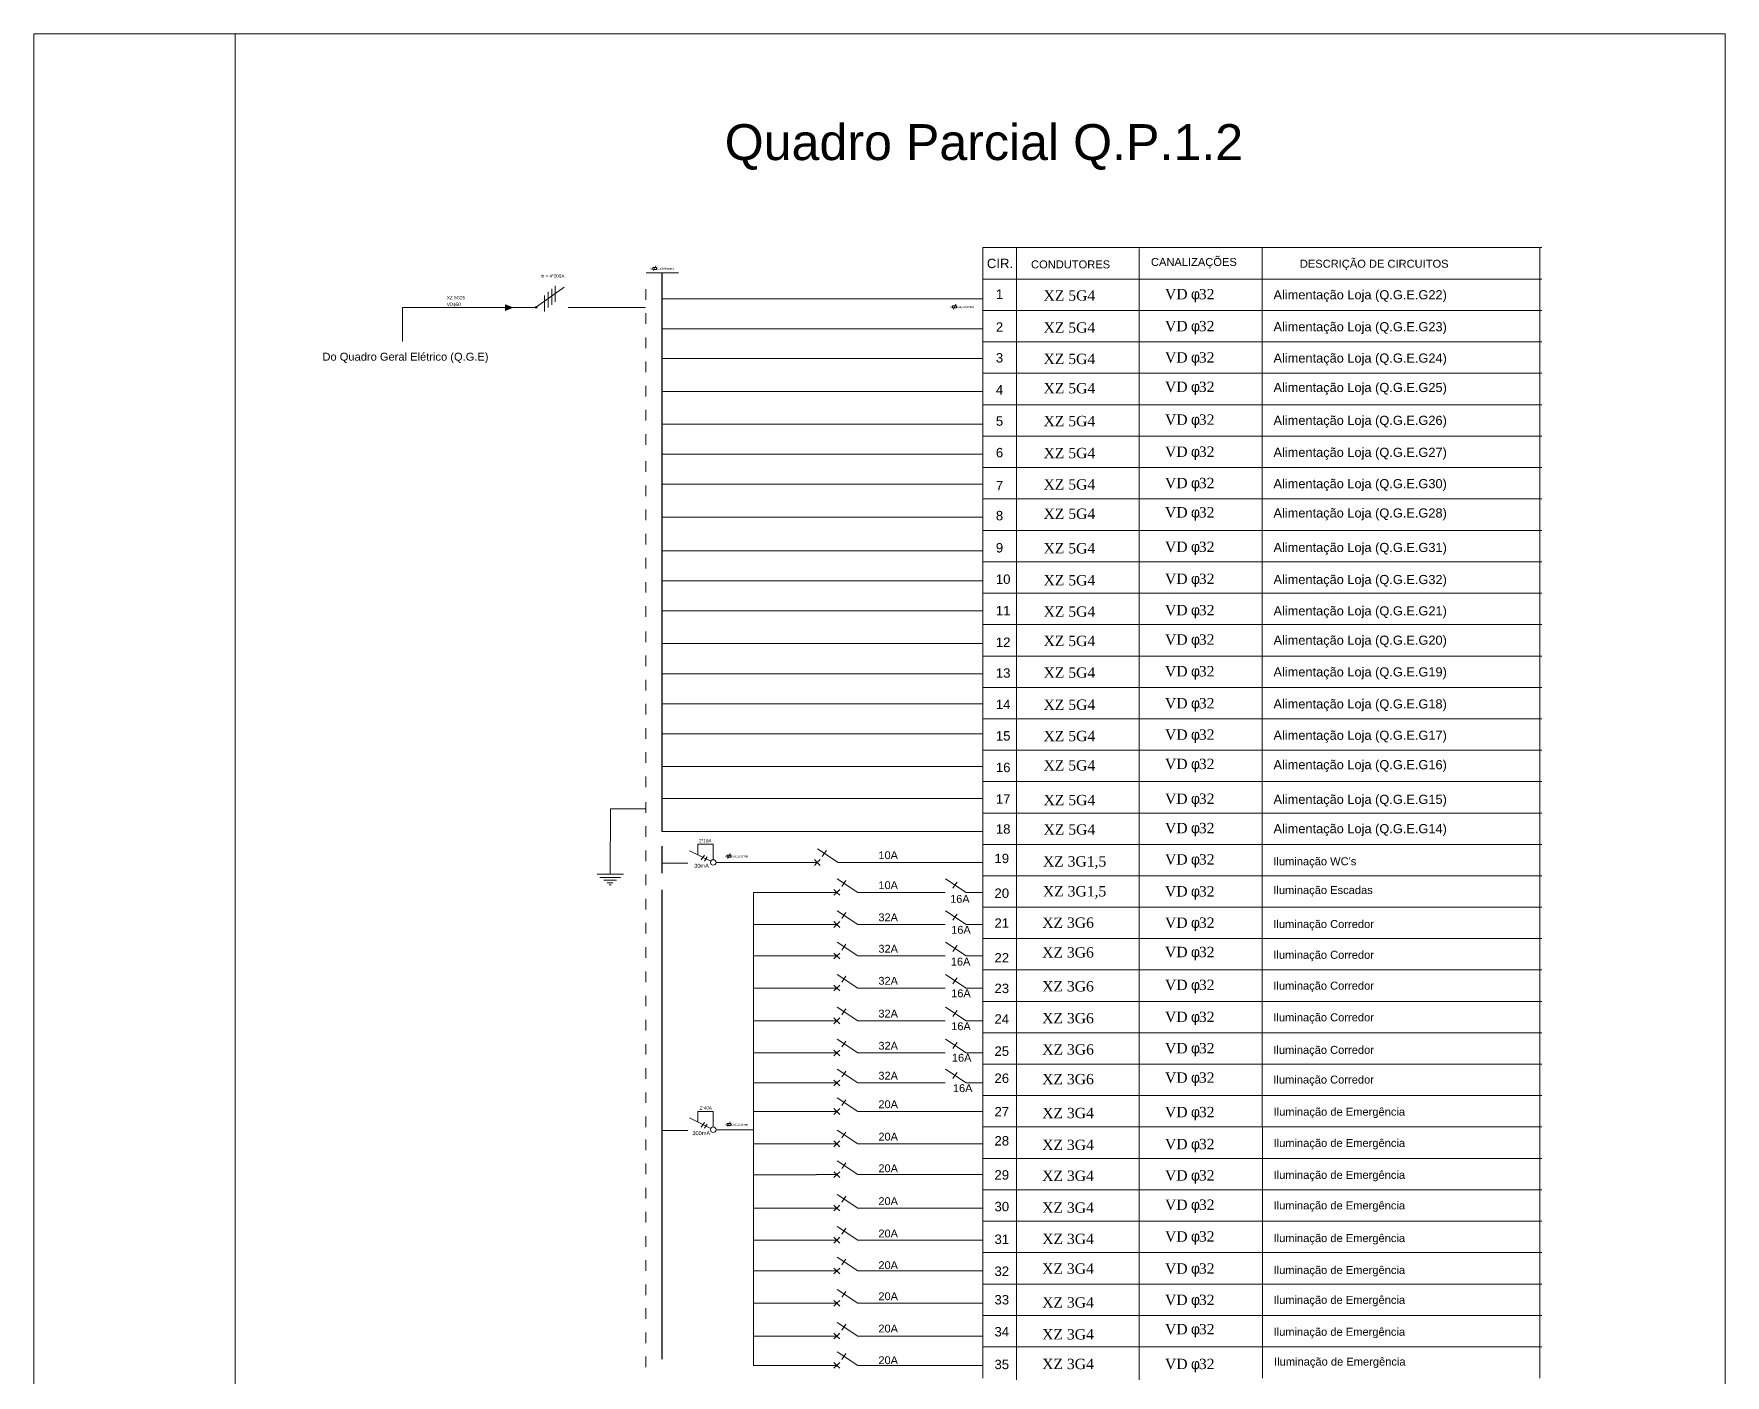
# Model space of a CAD drawing. Extents: x -17539 to 1421, y -3169 to 802964.
# Drawn here: x 700.7 to 721.7, y 394.72 to 411.37 of the extents above; entities that cross this region are included whole.
import ezdxf
from ezdxf.enums import TextEntityAlignment as Align

# ---------------------------------------------------------------- set-up
doc = ezdxf.new("R2010")
doc.units = 0
doc.header["$LTSCALE"] = 25
doc.header["$MEASUREMENT"] = 0
doc.linetypes.add('TRACO_PONTO', pattern=[500, 300, -100, 0.1, -99.9])
doc.layers.get('0').update_dxf_attribs({"lineweight": 9})
doc.styles.add('MtXpl_Symbol', font='symbol.ttf')
doc.styles.add('MtXpl_Times_New_Roma', font='times.ttf')
doc.styles.add('ROMANS', font='arial.ttf')
doc.styles.get("Standard").update_dxf_attribs({"font": 'arial.ttf'})

msp = doc.modelspace()

# ---------------------------------------------------------------- hatches: boundary and pattern name
h = msp.add_hatch(color=256)
h.dxf.hatch_style = 1
h.paths.add_polyline_path([(706.642, 407.973), (706.557, 408.007), (706.557, 407.936)])

# ---------------------------------------------------------------- linework, layer by layer
for p, q in [((700.7, 411.369), (700.7, 381.669)), ((700.7, 411.369), (721.7, 411.369)), ((703.2, 411.369), (703.2, 381.669)), ((721.7, 411.369), (721.7, 381.669)), ((712.482, 408.715), (719.423, 408.715)), ((712.482, 408.715), (712.482, 407.155)), ((712.902, 408.716), (712.902, 407.137)), ((714.424, 408.704), (714.424, 407.137)), ((715.953, 408.715), (715.953, 407.155)), ((719.398, 408.715), (719.398, 407.155)), ((708.432, 408.469), (708.384, 408.469)), ((708.384, 408.445), (708.384, 408.469)), ((708.394, 408.43), (708.425, 408.488)), ((708.431, 408.445), (708.431, 408.469)), ((707.172, 408.242), (707.172, 408.044)), ((708.302, 408.401), (708.706, 408.401)), ((708.384, 408.445), (708.431, 408.445)), ((712.482, 408.324), (719.424, 408.324)), ((712.703, 408.324), (719.424, 408.324)), ((706.943, 407.979), (707.286, 408.224)), ((707.042, 408.119), (707.042, 407.921)), ((707.088, 408.168), (707.088, 407.97)), ((707.132, 408.205), (707.132, 408.007)), ((708.3, 408.201), (708.3, 408.068)), ((709.636, 408.079), (708.498, 408.079)), ((709.636, 408.079), (710.414, 408.08)), ((710.414, 408.08), (712.479, 408.08)), ((706.557, 407.973), (705.277, 407.973)), ((705.277, 407.973), (705.277, 407.548)), ((706.557, 408.007), (706.557, 407.936)), ((706.557, 408.007), (706.642, 407.973)), ((706.557, 407.936), (706.642, 407.973)), ((706.799, 407.973), (706.642, 407.973)), ((708.3, 407.901), (708.3, 407.768)), ((712.156, 407.992), (712.108, 407.992)), ((712.108, 407.968), (712.108, 407.992)), ((712.108, 407.968), (712.156, 407.969)), ((712.118, 407.953), (712.149, 408.012)), ((712.156, 407.969), (712.156, 407.993)), ((712.482, 407.934), (719.424, 407.934)), ((709.636, 407.708), (708.498, 407.708)), ((709.636, 407.708), (710.414, 407.708)), ((710.414, 407.708), (712.479, 407.708)), ((708.3, 407.601), (708.3, 407.468)), ((712.482, 407.545), (719.424, 407.545)), ((708.3, 407.301), (708.3, 407.168)), ((709.636, 407.337), (708.498, 407.337)), ((709.636, 407.337), (710.414, 407.337)), ((710.414, 407.337), (712.483, 407.337)), ((708.3, 407.001), (708.3, 406.868)), ((712.482, 407.155), (719.425, 407.155)), ((712.482, 407.155), (712.482, 405.596)), ((712.902, 407.157), (712.902, 405.577)), ((714.424, 407.145), (714.424, 405.577)), ((715.953, 407.155), (715.953, 405.596)), ((719.398, 407.155), (719.398, 405.596)), ((709.636, 406.929), (708.498, 406.929)), ((709.636, 406.929), (712.479, 406.929)), ((708.3, 406.701), (708.3, 406.568)), ((712.482, 406.764), (719.424, 406.764)), ((712.703, 406.764), (719.424, 406.764)), ((708.3, 406.401), (708.3, 406.268)), ((709.636, 406.522), (708.498, 406.522)), ((709.636, 406.522), (710.414, 406.522)), ((710.414, 406.522), (712.479, 406.522)), ((712.482, 406.375), (719.424, 406.375)), ((709.636, 406.15), (708.498, 406.15)), ((709.636, 406.15), (710.414, 406.15)), ((710.414, 406.15), (712.479, 406.15)), ((708.3, 406.064), (708.3, 405.932)), ((712.482, 405.985), (719.424, 405.985)), ((708.3, 405.764), (708.3, 405.632)), ((709.636, 405.779), (708.498, 405.779)), ((709.636, 405.779), (710.414, 405.779)), ((710.414, 405.779), (712.483, 405.779)), ((712.482, 405.596), (719.425, 405.596)), ((712.482, 405.596), (712.482, 404.036)), ((712.902, 405.597), (712.902, 404.018)), ((714.424, 405.585), (714.424, 404.018)), ((715.953, 405.596), (715.953, 404.036)), ((719.398, 405.596), (719.398, 404.036)), ((708.3, 405.464), (708.3, 405.332)), ((709.636, 405.371), (708.498, 405.371)), ((709.636, 405.371), (712.479, 405.371)), ((708.3, 405.164), (708.3, 405.032)), ((712.483, 405.205), (719.424, 405.205)), ((712.703, 405.205), (719.424, 405.205)), ((709.636, 404.95), (708.498, 404.95)), ((709.636, 404.95), (710.414, 404.95)), ((710.414, 404.95), (712.479, 404.95)), ((708.3, 404.864), (708.3, 404.732)), ((712.483, 404.815), (719.424, 404.815)), ((708.3, 404.564), (708.3, 404.432)), ((709.636, 404.579), (708.498, 404.579)), ((709.636, 404.579), (710.414, 404.579)), ((710.414, 404.579), (712.479, 404.579)), ((708.3, 404.264), (708.3, 404.132)), ((712.483, 404.426), (719.424, 404.426)), ((709.636, 404.207), (708.498, 404.207)), ((709.636, 404.207), (710.414, 404.207)), ((710.414, 404.207), (712.483, 404.207)), ((708.3, 403.951), (708.3, 403.819)), ((712.483, 404.036), (719.425, 404.036)), ((712.483, 404.036), (712.483, 402.477)), ((712.902, 404.038), (712.902, 402.459)), ((714.424, 404.026), (714.424, 402.459)), ((715.953, 404.036), (715.953, 402.477)), ((719.398, 404.036), (719.398, 402.477)), ((708.3, 403.651), (708.3, 403.519)), ((709.636, 403.799), (708.498, 403.799)), ((709.636, 403.799), (712.479, 403.8)), ((712.483, 403.645), (719.424, 403.645)), ((712.703, 403.645), (719.424, 403.645)), ((709.636, 403.423), (708.498, 403.423)), ((709.636, 403.423), (710.414, 403.424)), ((710.414, 403.424), (712.479, 403.424)), ((708.3, 403.351), (708.3, 403.219)), ((712.483, 403.256), (719.424, 403.256)), ((708.3, 403.051), (708.3, 402.919)), ((709.636, 403.052), (708.498, 403.052)), ((709.636, 403.052), (710.414, 403.052)), ((710.414, 403.052), (712.479, 403.052)), ((712.483, 402.866), (719.425, 402.866)), ((708.3, 402.751), (708.3, 402.619)), ((709.636, 402.681), (708.498, 402.681)), ((709.636, 402.681), (710.414, 402.681)), ((710.414, 402.681), (712.483, 402.681)), ((708.3, 402.451), (708.3, 402.319)), ((712.483, 402.477), (719.425, 402.477)), ((712.483, 402.477), (712.483, 400.917)), ((712.902, 402.478), (712.902, 400.899)), ((714.424, 402.467), (714.424, 400.899)), ((715.953, 402.477), (715.953, 400.917)), ((719.398, 402.477), (719.398, 400.917)), ((708.3, 402.151), (708.3, 402.019)), ((709.636, 402.273), (708.498, 402.273)), ((709.636, 402.273), (712.479, 402.273)), ((712.483, 402.086), (719.424, 402.086)), ((712.703, 402.086), (719.424, 402.086)), ((707.857, 400.939), (707.862, 401.749)), ((707.862, 401.749), (708.299, 401.749)), ((708.3, 401.832), (708.3, 401.7)), ((709.649, 401.875), (708.511, 401.875)), ((709.649, 401.875), (712.483, 401.875)), ((708.3, 401.532), (708.3, 401.4)), ((712.483, 401.696), (719.424, 401.696)), ((709.636, 401.467), (708.498, 401.467)), ((709.636, 401.467), (712.479, 401.467)), ((708.3, 401.232), (708.3, 401.1)), ((709.105, 401.098), (708.841, 401.228)), ((708.944, 401.177), (708.944, 401.31)), ((708.944, 401.31), (709.135, 401.31)), ((709.027, 401.172), (708.986, 401.115)), ((709.061, 401.154), (709.026, 401.1)), ((709.135, 401.31), (709.135, 401.117)), ((709.307, 401.15), (709.307, 401.174)), ((709.354, 401.173), (709.307, 401.173)), ((709.307, 401.15), (709.354, 401.15)), ((709.316, 401.134), (709.348, 401.193)), ((709.354, 401.15), (709.354, 401.174)), ((710.428, 401.083), (710.392, 401.119)), ((710.428, 401.083), (710.464, 401.119)), ((710.689, 401.083), (710.431, 401.252)), ((710.515, 401.193), (710.49, 401.157)), ((710.515, 401.193), (710.542, 401.23)), ((712.483, 401.307), (719.425, 401.307)), ((707.693, 400.939), (708.021, 400.939)), ((707.728, 400.896), (707.984, 400.896)), ((708.3, 400.932), (708.3, 400.8)), ((708.497, 401.072), (708.82, 401.072)), ((709.17, 401.083), (709.636, 401.083)), ((709.636, 401.083), (710.414, 401.083)), ((710.17, 401.083), (710.428, 401.083)), ((710.428, 401.083), (710.392, 401.047)), ((710.404, 401.059), (710.404, 401.059)), ((710.404, 401.059), (710.404, 401.059)), ((710.404, 401.059), (710.404, 401.059)), ((710.404, 401.059), (710.404, 401.059)), ((710.428, 401.083), (710.464, 401.047)), ((710.689, 401.083), (710.932, 401.083)), ((710.932, 401.083), (711.176, 401.083)), ((712.484, 401.083), (711.174, 401.083)), ((712.483, 400.917), (719.425, 400.917)), ((712.483, 400.917), (712.483, 399.358)), ((712.903, 400.919), (712.903, 399.34)), ((714.425, 400.907), (714.425, 399.34)), ((715.953, 400.917), (715.953, 399.358)), ((719.398, 400.917), (719.398, 399.358)), ((707.776, 400.861), (707.933, 400.861)), ((707.819, 400.831), (707.89, 400.831)), ((707.844, 400.803), (707.868, 400.803)), ((709.636, 400.71), (710.414, 400.71)), ((709.636, 400.71), (709.636, 394.839)), ((710.412, 400.711), (710.669, 400.711)), ((710.669, 400.711), (710.634, 400.747)), ((710.669, 400.711), (710.634, 400.675)), ((710.646, 400.687), (710.646, 400.687)), ((710.646, 400.687), (710.646, 400.687)), ((710.646, 400.687), (710.646, 400.687)), ((710.646, 400.687), (710.646, 400.687)), ((710.669, 400.711), (710.706, 400.747)), ((710.669, 400.711), (710.706, 400.675)), ((710.93, 400.711), (710.673, 400.88)), ((710.757, 400.821), (710.732, 400.785)), ((710.757, 400.821), (710.783, 400.858)), ((710.93, 400.711), (711.174, 400.711)), ((712.016, 400.711), (711.174, 400.711)), ((712.277, 400.711), (712.02, 400.88)), ((712.137, 400.802), (712.111, 400.765)), ((712.137, 400.802), (712.163, 400.839)), ((712.277, 400.711), (712.48, 400.711)), ((708.3, 400.632), (708.3, 400.5)), ((710.93, 400.312), (710.673, 400.482)), ((712.277, 400.312), (712.02, 400.482)), ((712.483, 400.526), (719.424, 400.526)), ((712.703, 400.526), (719.424, 400.526)), ((708.3, 400.332), (708.3, 400.2)), ((709.636, 400.312), (710.414, 400.312)), ((710.412, 400.312), (710.669, 400.312)), ((710.669, 400.312), (710.634, 400.348)), ((710.669, 400.312), (710.634, 400.276)), ((710.646, 400.289), (710.646, 400.289)), ((710.646, 400.289), (710.646, 400.289)), ((710.646, 400.289), (710.646, 400.289)), ((710.646, 400.289), (710.646, 400.289)), ((710.669, 400.312), (710.706, 400.348)), ((710.669, 400.312), (710.706, 400.276)), ((710.757, 400.423), (710.732, 400.386)), ((710.757, 400.423), (710.783, 400.46)), ((710.93, 400.312), (711.174, 400.312)), ((712.016, 400.312), (711.174, 400.312)), ((712.137, 400.403), (712.111, 400.367)), ((712.137, 400.403), (712.163, 400.44)), ((712.277, 400.312), (712.48, 400.312)), ((710.93, 399.922), (710.673, 400.092)), ((710.757, 400.033), (710.783, 400.07)), ((712.277, 399.922), (712.02, 400.092)), ((712.137, 400.013), (712.163, 400.05)), ((712.483, 400.137), (719.424, 400.137)), ((708.3, 400.032), (708.3, 399.9)), ((709.636, 399.922), (710.414, 399.922)), ((710.412, 399.922), (710.669, 399.922)), ((710.669, 399.922), (710.634, 399.958)), ((710.669, 399.922), (710.634, 399.887)), ((710.646, 399.899), (710.646, 399.899)), ((710.646, 399.899), (710.646, 399.899)), ((710.646, 399.899), (710.646, 399.899)), ((710.646, 399.899), (710.646, 399.899)), ((710.669, 399.922), (710.706, 399.958)), ((710.669, 399.922), (710.706, 399.886)), ((710.757, 400.033), (710.732, 399.996)), ((710.93, 399.922), (711.174, 399.922)), ((712.016, 399.922), (711.174, 399.922)), ((712.137, 400.013), (712.111, 399.977)), ((712.277, 399.922), (712.483, 399.922)), ((708.3, 399.729), (708.3, 399.597)), ((710.93, 399.524), (710.673, 399.693)), ((710.757, 399.635), (710.732, 399.598)), ((710.757, 399.635), (710.783, 399.671)), ((712.277, 399.524), (712.02, 399.693)), ((712.137, 399.615), (712.163, 399.652)), ((712.483, 399.748), (719.425, 399.748)), ((708.3, 399.429), (708.3, 399.297)), ((709.636, 399.523), (710.414, 399.524)), ((710.412, 399.524), (710.669, 399.524)), ((710.669, 399.524), (710.634, 399.56)), ((710.669, 399.524), (710.634, 399.488)), ((710.646, 399.5), (710.646, 399.5)), ((710.646, 399.5), (710.646, 399.5)), ((710.646, 399.5), (710.646, 399.5)), ((710.646, 399.5), (710.646, 399.5)), ((710.669, 399.524), (710.706, 399.56)), ((710.669, 399.524), (710.706, 399.488)), ((710.93, 399.524), (711.174, 399.524)), ((712.016, 399.524), (711.174, 399.524)), ((712.137, 399.615), (712.111, 399.578)), ((712.277, 399.524), (712.483, 399.524)), ((710.93, 399.117), (710.673, 399.286)), ((710.757, 399.227), (710.732, 399.191)), ((710.757, 399.227), (710.783, 399.264)), ((712.277, 399.117), (712.02, 399.286)), ((712.137, 399.208), (712.163, 399.245)), ((712.483, 399.358), (719.425, 399.358)), ((712.483, 399.358), (712.483, 397.799)), ((712.903, 399.36), (712.903, 397.78)), ((714.425, 399.348), (714.425, 397.78)), ((715.953, 399.358), (715.953, 397.799)), ((719.398, 399.358), (719.398, 397.799)), ((708.3, 399.129), (708.3, 398.997)), ((709.636, 399.116), (710.414, 399.116)), ((710.412, 399.117), (710.669, 399.117)), ((710.669, 399.117), (710.634, 399.153)), ((710.669, 399.117), (710.634, 399.081)), ((710.646, 399.093), (710.646, 399.093)), ((710.646, 399.093), (710.646, 399.093)), ((710.646, 399.093), (710.646, 399.093)), ((710.646, 399.093), (710.646, 399.093)), ((710.669, 399.117), (710.706, 399.153)), ((710.669, 399.117), (710.706, 399.081)), ((710.93, 399.117), (711.174, 399.117)), ((712.016, 399.117), (711.174, 399.117)), ((712.137, 399.208), (712.111, 399.171)), ((712.277, 399.117), (712.483, 399.117)), ((708.3, 398.829), (708.3, 398.697)), ((710.93, 398.718), (710.673, 398.888)), ((710.757, 398.829), (710.732, 398.792)), ((710.757, 398.829), (710.783, 398.866)), ((712.277, 398.718), (712.02, 398.888)), ((712.137, 398.809), (712.111, 398.773)), ((712.137, 398.809), (712.163, 398.846)), ((712.483, 398.967), (719.424, 398.967)), ((712.703, 398.967), (719.424, 398.967)), ((709.636, 398.718), (710.414, 398.718)), ((710.412, 398.718), (710.669, 398.718)), ((710.669, 398.718), (710.634, 398.754)), ((710.669, 398.718), (710.634, 398.682)), ((710.646, 398.695), (710.646, 398.695)), ((710.646, 398.695), (710.646, 398.695)), ((710.646, 398.695), (710.646, 398.695)), ((710.646, 398.695), (710.646, 398.695)), ((710.669, 398.718), (710.706, 398.754)), ((710.669, 398.718), (710.706, 398.682)), ((710.93, 398.718), (711.174, 398.718)), ((712.016, 398.718), (711.174, 398.718)), ((712.277, 398.718), (712.483, 398.718)), ((708.3, 398.529), (708.3, 398.397)), ((710.669, 398.346), (710.634, 398.382)), ((710.669, 398.346), (710.706, 398.382)), ((710.93, 398.346), (710.673, 398.515)), ((710.757, 398.456), (710.732, 398.42)), ((710.757, 398.456), (710.783, 398.493)), ((712.277, 398.346), (712.02, 398.515)), ((712.137, 398.437), (712.111, 398.4)), ((712.137, 398.437), (712.163, 398.474)), ((712.483, 398.578), (719.425, 398.578)), ((708.3, 398.229), (708.3, 398.097)), ((709.636, 398.345), (710.414, 398.345)), ((710.412, 398.346), (710.669, 398.346)), ((710.669, 398.346), (710.634, 398.31)), ((710.646, 398.322), (710.646, 398.322)), ((710.646, 398.322), (710.646, 398.322)), ((710.646, 398.322), (710.646, 398.322)), ((710.646, 398.322), (710.646, 398.322)), ((710.669, 398.346), (710.706, 398.31)), ((710.93, 398.346), (711.174, 398.346)), ((712.016, 398.346), (711.174, 398.346)), ((712.277, 398.346), (712.48, 398.346)), ((712.483, 398.188), (719.425, 398.188)), ((708.944, 397.86), (708.944, 397.992)), ((708.944, 397.992), (709.135, 397.992)), ((709.135, 397.992), (709.135, 397.799)), ((709.636, 397.99), (710.414, 397.99)), ((710.412, 397.991), (710.669, 397.991)), ((710.669, 397.991), (710.634, 398.027)), ((710.669, 397.991), (710.634, 397.955)), ((710.646, 397.967), (710.646, 397.967)), ((710.646, 397.967), (710.646, 397.967)), ((710.646, 397.967), (710.646, 397.967)), ((710.646, 397.967), (710.646, 397.967)), ((710.669, 397.991), (710.706, 398.027)), ((710.669, 397.991), (710.706, 397.954)), ((710.93, 397.991), (710.673, 398.16)), ((710.757, 398.101), (710.732, 398.065)), ((710.757, 398.101), (710.783, 398.138)), ((710.93, 397.991), (711.174, 397.991)), ((712.484, 397.991), (711.174, 397.991)), ((708.3, 397.929), (708.3, 397.797)), ((708.497, 397.755), (708.82, 397.755)), ((709.105, 397.78), (708.841, 397.911)), ((709.027, 397.855), (708.986, 397.798)), ((709.061, 397.836), (709.026, 397.783)), ((709.17, 397.765), (709.636, 397.765)), ((709.354, 397.842), (709.307, 397.842)), ((709.307, 397.818), (709.307, 397.842)), ((709.307, 397.818), (709.354, 397.819)), ((709.316, 397.803), (709.348, 397.862)), ((709.354, 397.819), (709.354, 397.842)), ((710.93, 397.589), (710.673, 397.758)), ((712.483, 397.799), (719.425, 397.799)), ((712.483, 397.799), (712.483, 396.239)), ((712.903, 397.8), (712.903, 396.221)), ((714.425, 397.788), (714.425, 396.221)), ((715.954, 397.799), (715.954, 396.239)), ((719.399, 397.799), (719.399, 396.239)), ((708.3, 397.645), (708.3, 397.512)), ((709.636, 397.588), (710.414, 397.589)), ((710.412, 397.589), (710.669, 397.589)), ((710.669, 397.589), (710.634, 397.625)), ((710.669, 397.589), (710.634, 397.553)), ((710.646, 397.566), (710.646, 397.566)), ((710.646, 397.566), (710.646, 397.566)), ((710.646, 397.566), (710.646, 397.566)), ((710.646, 397.566), (710.646, 397.566)), ((710.669, 397.589), (710.706, 397.625)), ((710.669, 397.589), (710.706, 397.553)), ((710.757, 397.7), (710.732, 397.663)), ((710.757, 397.7), (710.783, 397.736)), ((710.93, 397.589), (711.174, 397.589)), ((712.484, 397.589), (711.174, 397.589)), ((708.3, 397.345), (708.3, 397.212)), ((710.93, 397.208), (710.673, 397.377)), ((710.757, 397.318), (710.783, 397.355)), ((712.483, 397.408), (719.425, 397.408)), ((712.703, 397.408), (719.425, 397.408)), ((709.636, 397.207), (710.414, 397.207)), ((710.412, 397.208), (710.669, 397.208)), ((710.669, 397.208), (710.634, 397.244)), ((710.669, 397.208), (710.634, 397.172)), ((710.646, 397.184), (710.646, 397.184)), ((710.646, 397.184), (710.646, 397.184)), ((710.646, 397.184), (710.646, 397.184)), ((710.646, 397.184), (710.646, 397.184)), ((710.669, 397.208), (710.706, 397.244)), ((710.669, 397.208), (710.706, 397.172)), ((710.757, 397.318), (710.732, 397.282)), ((710.93, 397.208), (711.174, 397.208)), ((712.484, 397.208), (711.174, 397.208)), ((708.3, 397.045), (708.3, 396.912)), ((710.93, 396.792), (710.673, 396.961)), ((710.757, 396.903), (710.732, 396.866)), ((710.757, 396.903), (710.783, 396.939)), ((712.483, 397.018), (719.425, 397.018)), ((708.3, 396.745), (708.3, 396.612)), ((709.636, 396.791), (710.414, 396.792)), ((710.412, 396.792), (710.669, 396.792)), ((710.669, 396.792), (710.634, 396.828)), ((710.669, 396.792), (710.634, 396.756)), ((710.646, 396.769), (710.646, 396.769)), ((710.646, 396.769), (710.646, 396.769)), ((710.646, 396.769), (710.646, 396.769)), ((710.646, 396.769), (710.646, 396.769)), ((710.669, 396.792), (710.706, 396.828)), ((710.669, 396.792), (710.706, 396.756)), ((710.93, 396.792), (711.174, 396.792)), ((712.484, 396.792), (711.174, 396.792)), ((710.93, 396.394), (710.673, 396.563)), ((710.757, 396.504), (710.732, 396.468)), ((710.757, 396.504), (710.783, 396.541)), ((712.483, 396.629), (719.425, 396.629)), ((708.3, 396.445), (708.3, 396.312)), ((709.636, 396.393), (710.414, 396.393)), ((710.412, 396.394), (710.669, 396.394)), ((710.669, 396.394), (710.634, 396.43)), ((710.669, 396.394), (710.634, 396.358)), ((710.646, 396.37), (710.646, 396.37)), ((710.646, 396.37), (710.646, 396.37)), ((710.646, 396.37), (710.646, 396.37)), ((710.646, 396.37), (710.646, 396.37)), ((710.669, 396.394), (710.706, 396.43)), ((710.669, 396.394), (710.706, 396.357)), ((710.93, 396.394), (711.174, 396.394)), ((712.484, 396.394), (711.174, 396.394)), ((708.3, 396.145), (708.3, 396.012)), ((710.93, 396.012), (710.673, 396.182)), ((710.757, 396.123), (710.732, 396.086)), ((710.757, 396.123), (710.783, 396.16)), ((712.483, 396.239), (719.425, 396.239)), ((712.483, 396.239), (712.483, 394.68)), ((712.903, 396.241), (712.903, 394.662)), ((714.425, 396.229), (714.425, 394.662)), ((715.954, 396.239), (715.954, 394.68)), ((719.399, 396.239), (719.399, 394.68)), ((709.636, 396.012), (710.414, 396.012)), ((710.412, 396.012), (710.669, 396.012)), ((710.669, 396.012), (710.634, 396.048)), ((710.669, 396.012), (710.634, 395.977)), ((710.646, 395.989), (710.646, 395.989)), ((710.646, 395.989), (710.646, 395.989)), ((710.646, 395.989), (710.646, 395.989)), ((710.646, 395.989), (710.646, 395.989)), ((710.669, 396.012), (710.706, 396.048)), ((710.669, 396.012), (710.706, 395.976)), ((710.93, 396.012), (711.174, 396.012)), ((712.484, 396.012), (711.174, 396.012)), ((708.3, 395.845), (708.3, 395.712)), ((710.669, 395.611), (710.634, 395.647)), ((710.669, 395.611), (710.706, 395.647)), ((710.93, 395.611), (710.673, 395.78)), ((710.757, 395.721), (710.732, 395.685)), ((710.757, 395.721), (710.783, 395.758)), ((712.483, 395.848), (719.425, 395.848)), ((712.704, 395.848), (719.425, 395.848)), ((708.3, 395.549), (708.3, 395.417)), ((709.636, 395.61), (710.414, 395.61)), ((710.412, 395.611), (710.669, 395.611)), ((710.669, 395.611), (710.634, 395.575)), ((710.646, 395.587), (710.646, 395.587)), ((710.646, 395.587), (710.646, 395.587)), ((710.646, 395.587), (710.646, 395.587)), ((710.646, 395.587), (710.646, 395.587)), ((710.669, 395.611), (710.706, 395.574)), ((710.93, 395.611), (711.174, 395.611)), ((712.484, 395.611), (711.174, 395.611)), ((712.483, 395.459), (719.425, 395.459)), ((708.3, 395.249), (708.3, 395.117)), ((710.669, 395.204), (710.634, 395.24)), ((710.669, 395.204), (710.706, 395.24)), ((710.93, 395.204), (710.673, 395.373)), ((710.757, 395.314), (710.732, 395.278)), ((710.757, 395.314), (710.783, 395.351)), ((709.636, 395.203), (710.414, 395.203)), ((710.412, 395.204), (710.669, 395.204)), ((710.669, 395.204), (710.634, 395.168)), ((710.646, 395.18), (710.646, 395.18)), ((710.646, 395.18), (710.646, 395.18)), ((710.646, 395.18), (710.646, 395.18)), ((710.646, 395.18), (710.646, 395.18)), ((710.669, 395.204), (710.706, 395.167)), ((710.93, 395.204), (711.174, 395.204)), ((712.484, 395.204), (711.174, 395.204)), ((712.483, 395.069), (719.425, 395.069)), ((708.3, 394.949), (708.3, 394.817)), ((709.636, 394.839), (710.414, 394.839)), ((710.412, 394.84), (710.669, 394.84)), ((710.669, 394.84), (710.634, 394.876)), ((710.669, 394.84), (710.634, 394.804)), ((710.646, 394.816), (710.646, 394.816)), ((710.646, 394.816), (710.646, 394.816)), ((710.646, 394.816), (710.646, 394.816)), ((710.646, 394.816), (710.646, 394.816)), ((710.669, 394.84), (710.706, 394.876)), ((710.669, 394.84), (710.706, 394.804)), ((710.93, 394.84), (710.673, 395.009)), ((710.757, 394.95), (710.732, 394.914)), ((710.757, 394.95), (710.783, 394.987)), ((710.93, 394.84), (711.174, 394.84)), ((712.484, 394.84), (711.174, 394.84))]:
    msp.add_line(p, q)
at = {"lineweight": 30}
for p, q in [((708.499, 408.401), (708.498, 401.467)), ((708.499, 401.286), (708.499, 400.948)), ((708.499, 400.742), (708.499, 394.917))]:
    msp.add_line(p, q, dxfattribs=at)
at = {"linetype": 'TRACO_PONTO'}
for p, q in [((706.94, 407.973), (706.799, 407.973)), ((707.335, 407.973), (708.296, 407.973))]:
    msp.add_line(p, q, dxfattribs=at)
for centre, radius in [((706.939, 407.975), 0.0104), ((709.136, 401.083), 0.0342), ((709.136, 397.765), 0.0342)]:
    msp.add_circle(centre, radius)

# ---------------------------------------------------------------- texts
at = {"style": 'ROMANS'}
for s, p in [('5      Cu(30X5mm)', (708.503, 408.455)), ('5      Cu(12X2mm)', (712.227, 407.979)), ('3      Cu(12X2mm)', (709.425, 401.16)), ('3      Cu(12X2mm)', (709.425, 397.829))]:
    msp.add_text(s, height=0.02538, dxfattribs=at).set_placement(p, align=Align.MIDDLE_CENTER)
for s, height, style, p in [('CIR.', 0.1168, 'ROMANS', (712.533, 408.461)), ('CONDUTORES', 0.0988, 'ROMANS', (713.082, 408.458)), ('CANALIZAÇÕES', 0.09875, 'ROMANS', (714.571, 408.488)), ('DESCRIÇÃO DE CIRCUITOS', 0.09875, 'ROMANS', (716.419, 408.466)), ('In = 4*200A ', 0.04037, 'ROMANS', (706.991, 408.343)), (' VDϕ50', 0.0404, 'ROMANS', (705.813, 407.991)), (' XZ 5G25', 0.0404, 'ROMANS', (705.813, 408.074)), ('1', 0.117, 'ROMANS', (712.645, 408.079)), ('XZ 5G4', 0.1285, 'MtXpl_Times_New_Roma', (713.237, 408.057)), ('VD ', 0.1285, 'MtXpl_Times_New_Roma', (714.745, 408.074)), ('f', 0.129, 'MtXpl_Symbol', (715.067, 408.074)), ('32', 0.1285, 'MtXpl_Times_New_Roma', (715.165, 408.074)), ('2', 0.117, 'ROMANS', (712.645, 407.671)), ('XZ 5G4', 0.1285, 'MtXpl_Times_New_Roma', (713.237, 407.659)), ('VD ', 0.1285, 'MtXpl_Times_New_Roma', (714.745, 407.677)), ('f', 0.129, 'MtXpl_Symbol', (715.067, 407.677)), ('32', 0.1285, 'MtXpl_Times_New_Roma', (715.165, 407.677)), ('Do Quadro Geral Elétrico (Q.G.E)', 0.09875, 'ROMANS', (704.284, 407.312)), ('3', 0.117, 'ROMANS', (712.645, 407.289)), ('XZ 5G4', 0.1285, 'MtXpl_Times_New_Roma', (713.237, 407.27)), ('VD ', 0.1285, 'MtXpl_Times_New_Roma', (714.745, 407.288)), ('32', 0.1285, 'MtXpl_Times_New_Roma', (715.165, 407.288)), ('f', 0.129, 'MtXpl_Symbol', (715.067, 407.288)), ('4', 0.117, 'ROMANS', (712.645, 406.891)), ('XZ 5G4', 0.1285, 'MtXpl_Times_New_Roma', (713.237, 406.906)), ('VD ', 0.1285, 'MtXpl_Times_New_Roma', (714.745, 406.923)), ('f', 0.129, 'MtXpl_Symbol', (715.067, 406.923)), ('32', 0.1285, 'MtXpl_Times_New_Roma', (715.165, 406.923)), ('5', 0.117, 'ROMANS', (712.645, 406.504)), ('XZ 5G4', 0.1285, 'MtXpl_Times_New_Roma', (713.237, 406.498)), ('VD ', 0.1285, 'MtXpl_Times_New_Roma', (714.745, 406.516)), ('f', 0.129, 'MtXpl_Symbol', (715.067, 406.516)), ('32', 0.1285, 'MtXpl_Times_New_Roma', (715.165, 406.516)), ('6', 0.117, 'ROMANS', (712.645, 406.112)), ('XZ 5G4', 0.1285, 'MtXpl_Times_New_Roma', (713.237, 406.101)), ('VD ', 0.1285, 'MtXpl_Times_New_Roma', (714.745, 406.118)), ('f', 0.129, 'MtXpl_Symbol', (715.067, 406.118)), ('32', 0.1285, 'MtXpl_Times_New_Roma', (715.165, 406.118)), ('7', 0.117, 'ROMANS', (712.645, 405.703)), ('XZ 5G4', 0.1285, 'MtXpl_Times_New_Roma', (713.237, 405.712)), ('VD ', 0.1285, 'MtXpl_Times_New_Roma', (714.745, 405.729)), ('f', 0.129, 'MtXpl_Symbol', (715.067, 405.729)), ('32', 0.1285, 'MtXpl_Times_New_Roma', (715.165, 405.729)), ('8', 0.117, 'ROMANS', (712.645, 405.33)), ('XZ 5G4', 0.1285, 'MtXpl_Times_New_Roma', (713.237, 405.348)), ('VD ', 0.1285, 'MtXpl_Times_New_Roma', (714.745, 405.365)), ('f', 0.129, 'MtXpl_Symbol', (715.067, 405.365)), ('32', 0.1285, 'MtXpl_Times_New_Roma', (715.165, 405.365)), ('9', 0.117, 'ROMANS', (712.645, 404.931)), ('XZ 5G4', 0.1285, 'MtXpl_Times_New_Roma', (713.237, 404.919)), ('VD ', 0.1285, 'MtXpl_Times_New_Roma', (714.745, 404.937)), ('f', 0.129, 'MtXpl_Symbol', (715.067, 404.937)), ('32', 0.1285, 'MtXpl_Times_New_Roma', (715.165, 404.937)), ('10', 0.1168, 'ROMANS', (712.645, 404.541)), ('XZ 5G4', 0.1285, 'MtXpl_Times_New_Roma', (713.237, 404.522)), ('VD ', 0.1285, 'MtXpl_Times_New_Roma', (714.745, 404.54)), ('f', 0.129, 'MtXpl_Symbol', (715.067, 404.54)), ('32', 0.1285, 'MtXpl_Times_New_Roma', (715.165, 404.54)), ('11', 0.1168, 'ROMANS', (712.645, 404.151)), ('XZ 5G4', 0.1285, 'MtXpl_Times_New_Roma', (713.237, 404.133)), ('VD ', 0.1285, 'MtXpl_Times_New_Roma', (714.745, 404.151)), ('f', 0.129, 'MtXpl_Symbol', (715.067, 404.151)), ('32', 0.1285, 'MtXpl_Times_New_Roma', (715.165, 404.151)), ('12', 0.1168, 'ROMANS', (712.645, 403.758)), ('XZ 5G4', 0.1285, 'MtXpl_Times_New_Roma', (713.237, 403.769)), ('VD ', 0.1285, 'MtXpl_Times_New_Roma', (714.745, 403.786)), ('f', 0.129, 'MtXpl_Symbol', (715.067, 403.786)), ('32', 0.1285, 'MtXpl_Times_New_Roma', (715.165, 403.786)), ('13', 0.1168, 'ROMANS', (712.645, 403.376)), ('XZ 5G4', 0.1285, 'MtXpl_Times_New_Roma', (713.237, 403.375)), ('VD ', 0.1285, 'MtXpl_Times_New_Roma', (714.745, 403.392)), ('f', 0.129, 'MtXpl_Symbol', (715.067, 403.392)), ('32', 0.1285, 'MtXpl_Times_New_Roma', (715.165, 403.392)), ('14', 0.1168, 'ROMANS', (712.645, 402.986)), ('XZ 5G4', 0.1285, 'MtXpl_Times_New_Roma', (713.237, 402.977)), ('VD ', 0.1285, 'MtXpl_Times_New_Roma', (714.745, 402.995)), ('f', 0.129, 'MtXpl_Symbol', (715.067, 402.995)), ('32', 0.1285, 'MtXpl_Times_New_Roma', (715.165, 402.995)), ('15', 0.1168, 'ROMANS', (712.645, 402.596)), ('XZ 5G4', 0.1285, 'MtXpl_Times_New_Roma', (713.237, 402.588)), ('VD ', 0.1285, 'MtXpl_Times_New_Roma', (714.745, 402.606)), ('f', 0.129, 'MtXpl_Symbol', (715.067, 402.606)), ('32', 0.1285, 'MtXpl_Times_New_Roma', (715.165, 402.606)), ('VD ', 0.1285, 'MtXpl_Times_New_Roma', (714.745, 402.242)), ('32', 0.1285, 'MtXpl_Times_New_Roma', (715.165, 402.242)), ('16', 0.1168, 'ROMANS', (712.645, 402.204)), ('XZ 5G4', 0.1285, 'MtXpl_Times_New_Roma', (713.237, 402.224)), ('f', 0.129, 'MtXpl_Symbol', (715.067, 402.242)), ('17', 0.1168, 'ROMANS', (712.645, 401.813)), ('XZ 5G4', 0.1285, 'MtXpl_Times_New_Roma', (713.237, 401.793)), ('VD ', 0.1285, 'MtXpl_Times_New_Roma', (714.745, 401.81)), ('f', 0.129, 'MtXpl_Symbol', (715.067, 401.81)), ('32', 0.1285, 'MtXpl_Times_New_Roma', (715.165, 401.81)), ('18', 0.1168, 'ROMANS', (712.645, 401.44)), ('XZ 5G4', 0.1285, 'MtXpl_Times_New_Roma', (713.237, 401.428)), ('VD ', 0.1285, 'MtXpl_Times_New_Roma', (714.745, 401.446)), ('f', 0.129, 'MtXpl_Symbol', (715.067, 401.446)), ('32', 0.1285, 'MtXpl_Times_New_Roma', (715.165, 401.446)), ('2*10A', 0.0404, 'ROMANS', (708.96, 401.333)), ('10A', 0.0974, 'ROMANS', (711.187, 401.124)), ('19', 0.1168, 'ROMANS', (712.628, 401.075)), ('XZ 3G1,5', 0.1285, 'MtXpl_Times_New_Roma', (713.229, 401.032)), ('VD ', 0.1285, 'MtXpl_Times_New_Roma', (714.745, 401.057)), ('f', 0.129, 'MtXpl_Symbol', (715.067, 401.057)), ('32', 0.1285, 'MtXpl_Times_New_Roma', (715.166, 401.057)), ("Iluminação WC's", 0.09875, 'ROMANS', (716.09, 401.048)), ('10A', 0.0974, 'ROMANS', (711.187, 400.752)), ('16A', 0.0974, 'ROMANS', (712.077, 400.582)), ('20', 0.1168, 'ROMANS', (712.628, 400.643)), ('XZ 3G1,5', 0.1285, 'MtXpl_Times_New_Roma', (713.229, 400.661)), ('VD ', 0.1285, 'MtXpl_Times_New_Roma', (714.745, 400.66)), ('f', 0.129, 'MtXpl_Symbol', (715.067, 400.66)), ('32', 0.1285, 'MtXpl_Times_New_Roma', (715.166, 400.66)), ('Iluminação Escadas', 0.09875, 'ROMANS', (716.09, 400.691)), ('32A', 0.0974, 'ROMANS', (711.187, 400.353)), ('16A', 0.0974, 'ROMANS', (712.091, 400.198)), ('21', 0.1168, 'ROMANS', (712.628, 400.272)), ('XZ 3G6', 0.1285, 'MtXpl_Times_New_Roma', (713.221, 400.271)), ('VD ', 0.1285, 'MtXpl_Times_New_Roma', (714.745, 400.271)), ('f', 0.129, 'MtXpl_Symbol', (715.067, 400.271)), ('32', 0.1285, 'MtXpl_Times_New_Roma', (715.166, 400.271)), ('Iluminação Corredor', 0.09875, 'ROMANS', (716.09, 400.269)), ('32A', 0.0974, 'ROMANS', (711.187, 399.963)), ('16A', 0.0974, 'ROMANS', (712.086, 399.803)), ('22', 0.1168, 'ROMANS', (712.628, 399.841)), ('XZ 3G6', 0.1285, 'MtXpl_Times_New_Roma', (713.22, 399.902)), ('VD ', 0.1285, 'MtXpl_Times_New_Roma', (714.745, 399.907)), ('f', 0.129, 'MtXpl_Symbol', (715.067, 399.907)), ('32', 0.1285, 'MtXpl_Times_New_Roma', (715.166, 399.907)), ('Iluminação Corredor', 0.09875, 'ROMANS', (716.09, 399.887)), ('32A', 0.0974, 'ROMANS', (711.187, 399.565)), ('16A', 0.0974, 'ROMANS', (712.091, 399.41)), ('23', 0.1168, 'ROMANS', (712.628, 399.461)), ('XZ 3G6', 0.1285, 'MtXpl_Times_New_Roma', (713.22, 399.481)), ('VD ', 0.1285, 'MtXpl_Times_New_Roma', (714.745, 399.499)), ('f', 0.129, 'MtXpl_Symbol', (715.067, 399.499)), ('32', 0.1285, 'MtXpl_Times_New_Roma', (715.166, 399.499)), ('Iluminação Corredor', 0.09875, 'ROMANS', (716.09, 399.504)), ('32A', 0.0974, 'ROMANS', (711.187, 399.158)), ('XZ 3G6', 0.1285, 'MtXpl_Times_New_Roma', (713.22, 399.086)), ('VD ', 0.1285, 'MtXpl_Times_New_Roma', (714.745, 399.102)), ('32', 0.1285, 'MtXpl_Times_New_Roma', (715.166, 399.102)), ('Iluminação Corredor', 0.09875, 'ROMANS', (716.09, 399.111)), ('16A', 0.0974, 'ROMANS', (712.091, 399.001)), ('24', 0.1168, 'ROMANS', (712.628, 399.081)), ('f', 0.129, 'MtXpl_Symbol', (715.067, 399.102)), ('32A', 0.0974, 'ROMANS', (711.187, 398.759)), ('25', 0.1168, 'ROMANS', (712.628, 398.682)), ('XZ 3G6', 0.1285, 'MtXpl_Times_New_Roma', (713.221, 398.698)), ('VD ', 0.1285, 'MtXpl_Times_New_Roma', (714.745, 398.713)), ('f', 0.129, 'MtXpl_Symbol', (715.067, 398.713)), ('32', 0.1285, 'MtXpl_Times_New_Roma', (715.166, 398.713)), ('Iluminação Corredor', 0.09875, 'ROMANS', (716.09, 398.707)), ('16A', 0.0974, 'ROMANS', (712.099, 398.61)), ('32A', 0.0974, 'ROMANS', (711.187, 398.387)), ('26', 0.1168, 'ROMANS', (712.628, 398.346)), ('XZ 3G6', 0.1285, 'MtXpl_Times_New_Roma', (713.22, 398.329)), ('VD ', 0.1285, 'MtXpl_Times_New_Roma', (714.745, 398.348)), ('f', 0.129, 'MtXpl_Symbol', (715.067, 398.348)), ('32', 0.1285, 'MtXpl_Times_New_Roma', (715.166, 398.348)), ('Iluminação Corredor', 0.09875, 'ROMANS', (716.09, 398.338)), ('16A', 0.0974, 'ROMANS', (712.112, 398.232)), ('2*40A', 0.0404, 'ROMANS', (708.966, 398.016)), ('20A', 0.0974, 'ROMANS', (711.187, 398.032)), ('27', 0.1168, 'ROMANS', (712.628, 397.931)), ('XZ 3G4', 0.1285, 'MtXpl_Times_New_Roma', (713.22, 397.908)), ('VD ', 0.1285, 'MtXpl_Times_New_Roma', (714.745, 397.92)), ('f', 0.129, 'MtXpl_Symbol', (715.067, 397.92)), ('32', 0.1285, 'MtXpl_Times_New_Roma', (715.166, 397.92)), ('Iluminação de Emergência ', 0.09875, 'ROMANS', (716.093, 397.939)), ('20A', 0.0974, 'ROMANS', (711.187, 397.63)), ('28', 0.1168, 'ROMANS', (712.628, 397.569)), ('XZ 3G4', 0.1285, 'MtXpl_Times_New_Roma', (713.22, 397.513)), ('VD ', 0.1285, 'MtXpl_Times_New_Roma', (714.745, 397.523)), ('f', 0.129, 'MtXpl_Symbol', (715.067, 397.523)), ('32', 0.1285, 'MtXpl_Times_New_Roma', (715.166, 397.523)), ('Iluminação de Emergência ', 0.09875, 'ROMANS', (716.093, 397.551)), ('20A', 0.0974, 'ROMANS', (711.187, 397.237)), ('29', 0.1168, 'ROMANS', (712.628, 397.146)), ('XZ 3G4', 0.1285, 'MtXpl_Times_New_Roma', (713.22, 397.129)), ('VD ', 0.1285, 'MtXpl_Times_New_Roma', (714.745, 397.134)), ('f', 0.129, 'MtXpl_Symbol', (715.067, 397.134)), ('32', 0.1285, 'MtXpl_Times_New_Roma', (715.166, 397.134)), ('Iluminação de Emergência ', 0.09875, 'ROMANS', (716.093, 397.155)), ('20A', 0.0974, 'ROMANS', (711.187, 396.83)), ('30', 0.1168, 'ROMANS', (712.628, 396.753)), ('XZ 3G4', 0.1285, 'MtXpl_Times_New_Roma', (713.22, 396.734)), ('VD ', 0.1285, 'MtXpl_Times_New_Roma', (714.745, 396.77)), ('f', 0.129, 'MtXpl_Symbol', (715.067, 396.77)), ('32', 0.1285, 'MtXpl_Times_New_Roma', (715.166, 396.77)), ('Iluminação de Emergência ', 0.09875, 'ROMANS', (716.093, 396.776)), ('20A', 0.0974, 'ROMANS', (711.187, 396.428)), ('VD ', 0.1285, 'MtXpl_Times_New_Roma', (714.745, 396.376)), ('32', 0.1285, 'MtXpl_Times_New_Roma', (715.166, 396.376)), ('31', 0.1168, 'ROMANS', (712.628, 396.347)), ('XZ 3G4', 0.1285, 'MtXpl_Times_New_Roma', (713.221, 396.346)), ('f', 0.129, 'MtXpl_Symbol', (715.067, 396.376)), ('Iluminação de Emergência ', 0.09875, 'ROMANS', (716.093, 396.37)), ('20A', 0.0974, 'ROMANS', (711.187, 396.035)), ('32', 0.1168, 'ROMANS', (712.628, 395.95)), ('XZ 3G4', 0.1285, 'MtXpl_Times_New_Roma', (713.22, 395.977)), ('VD ', 0.1285, 'MtXpl_Times_New_Roma', (714.745, 395.978)), ('f', 0.129, 'MtXpl_Symbol', (715.067, 395.978)), ('32', 0.1285, 'MtXpl_Times_New_Roma', (715.166, 395.978)), ('Iluminação de Emergência ', 0.09875, 'ROMANS', (716.093, 395.974)), ('20A', 0.0974, 'ROMANS', (711.187, 395.649)), ('33', 0.1168, 'ROMANS', (712.628, 395.596)), ('XZ 3G4', 0.1285, 'MtXpl_Times_New_Roma', (713.22, 395.557)), ('VD ', 0.1285, 'MtXpl_Times_New_Roma', (714.745, 395.589)), ('f', 0.129, 'MtXpl_Symbol', (715.067, 395.589)), ('32', 0.1285, 'MtXpl_Times_New_Roma', (715.166, 395.589)), ('Iluminação de Emergência ', 0.09875, 'ROMANS', (716.093, 395.603)), ('20A', 0.0974, 'ROMANS', (711.187, 395.248)), ('34', 0.1168, 'ROMANS', (712.628, 395.199)), ('XZ 3G4', 0.1285, 'MtXpl_Times_New_Roma', (713.22, 395.161)), ('VD ', 0.1285, 'MtXpl_Times_New_Roma', (714.745, 395.225)), ('f', 0.129, 'MtXpl_Symbol', (715.067, 395.225)), ('32', 0.1285, 'MtXpl_Times_New_Roma', (715.166, 395.225)), ('Iluminação de Emergência ', 0.09875, 'ROMANS', (716.093, 395.207)), ('20A', 0.0974, 'ROMANS', (711.187, 394.855)), ('35', 0.1168, 'ROMANS', (712.628, 394.793)), ('XZ 3G4', 0.1285, 'MtXpl_Times_New_Roma', (713.22, 394.793)), ('VD ', 0.1285, 'MtXpl_Times_New_Roma', (714.745, 394.793)), ('f', 0.129, 'MtXpl_Symbol', (715.067, 394.793)), ('32', 0.1285, 'MtXpl_Times_New_Roma', (715.166, 394.793)), ('Iluminação de Emergência ', 0.09875, 'ROMANS', (716.099, 394.837))]:
    msp.add_text(s, height=height, dxfattribs=dict(style=style)).set_placement(p)
at = {"attachment_point": 1}
for s, width, gutter_width, heights, insert, char_height in [('Quadro Parcial Q.P.1.2', 11.85459, 2.229, [1.009], (709.278, 410.248), 0.44575), ('Alimentação Loja (Q.G.E.G22)', 2.59887, 0.568, [0.183], (716.092, 408.187), 0.11363), ('Alimentação Loja (Q.G.E.G23)', 2.88621, 0.568, [0.183], (716.092, 407.79), 0.11363), ('Alimentação Loja (Q.G.E.G24)', 2.5751, 0.568, [0.183], (716.092, 407.401), 0.11363), ('Alimentação Loja (Q.G.E.G25)', 2.60738, 0.568, [0.183], (716.092, 407.036), 0.11363), ('Alimentação Loja (Q.G.E.G26)', 2.43781, 0.568, [0.183], (716.092, 406.628), 0.11363), ('Alimentação Loja (Q.G.E.G27)', 2.43462, 0.568, [0.183], (716.092, 406.231), 0.11363), ('Alimentação Loja (Q.G.E.G30)', 2.46655, 0.568, [0.183], (716.092, 405.842), 0.11363), ('Alimentação Loja (Q.G.E.G28)', 2.46655, 0.568, [0.183], (716.092, 405.478), 0.11363), ('Alimentação Loja (Q.G.E.G31)', 2.51337, 0.568, [0.183], (716.092, 405.05), 0.11363), ('Alimentação Loja (Q.G.E.G32)', 2.83122, 0.568, [0.183], (716.092, 404.652), 0.11363), ('Alimentação Loja (Q.G.E.G21)', 2.37928, 0.568, [0.183], (716.092, 404.263), 0.11363), ('Alimentação Loja (Q.G.E.G20)', 2.3729, 0.568, [0.183], (716.092, 403.899), 0.11363), ('Alimentação Loja (Q.G.E.G19)', 2.25548, 0.568, [0.183], (716.092, 403.505), 0.11363), ('Alimentação Loja (Q.G.E.G18)', 2.46371, 0.568, [0.183], (716.092, 403.108), 0.11363), ('Alimentação Loja (Q.G.E.G17)', 2.20049, 0.568, [0.183], (716.092, 402.719), 0.11363), ('Alimentação Loja (Q.G.E.G16)', 2.51763, 0.568, [0.183], (716.092, 402.354), 0.11363), ('Alimentação Loja (Q.G.E.G15)', 2.32607, 0.568, [0.183], (716.092, 401.923), 0.11363), ('Alimentação Loja (Q.G.E.G14)', 2.20049, 0.568, [0.183], (716.092, 401.559), 0.11363)]:
    msp.add_mtext_dynamic_manual_height_columns(s, width=width, gutter_width=gutter_width, heights=heights, dxfattribs=dict(at, insert=insert, char_height=char_height))
at = {"char_height": 0.0496, "width": 0.08125, "attachment_point": 1}
for s, insert in [('30mA', (708.9, 401.066)), ('300mA', (708.878, 397.747))]:
    msp.add_mtext(s, dxfattribs=dict(at, insert=insert))

doc.saveas('drawing.dxf')
